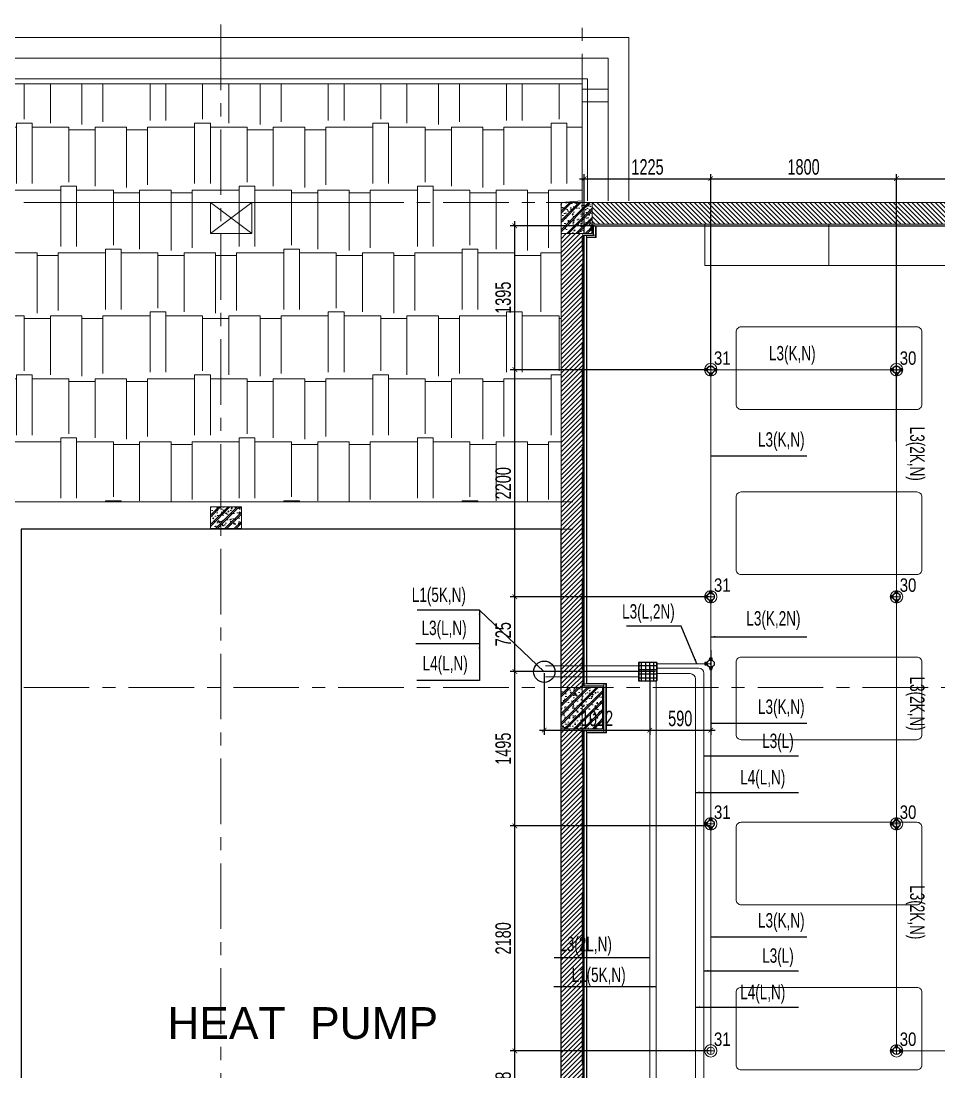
# Model space of a CAD drawing. Header units: millimetres. Extents: x -343543 to 400519, y -115663 to 104219.
# Drawn here: x -87504 to -78610, y -39025 to -28841 of the extents above; entities that cross this region are included whole.
import ezdxf
from ezdxf.xclip import XClip

# ---------------------------------------------------------------- set-up
doc = ezdxf.new("R2010")
doc.units = ezdxf.units.MM
doc.header["$XCLIPFRAME"] = 0
for name, pattern in [("$0$02'TUONG Xay$0$HIDDEN", [0.375, 0.25, -0.125]), ('XREF MAT BANG TUONG XAY$0$01.Xref _MB T2-Mai$0$HIDDEN', [9.525, 6.35, -3.175]), ('XREF MAT BANG TUONG XAY$0$CENTER', [50.8, 31.75, -6.35, 6.35, -6.35])]:
    doc.linetypes.add(name, pattern=pattern)
doc.layers.get('0').update_dxf_attribs({"color": 231, "lineweight": 0})
doc.layers.get('DefPoints').update_dxf_attribs({"color": 191})
for name, color, linetype, lineweight in [('A-PATT', 252, 'Continuous', 9), ('A-SYMBOLS', 10, 'Continuous', 13), ('fix lighting', 2, 'Continuous', 5), ('ICC-Text', 3, 'Continuous', 25), ('SME-E-COND-LTG', 51, 'Continuous', 18), ('SME-E-LTG-DIM', 55, 'Continuous', 18), ('SME-E-LTG-NOTE', 54, 'Continuous', 18), ('TEXT DIEN', 3, 'Continuous', 18), ('XREF MAT BANG TUONG XAY$0$01.Xref _MB T2-Mai$0$$0$A-FNSH', 8, 'Continuous', 9), ('XREF MAT BANG TUONG XAY$0$01.Xref _MB T2-Mai$0$$0$A-PATT', 8, 'Continuous', 9), ('XREF MAT BANG TUONG XAY$0$01.Xref _MB T2-Mai$0$A-HIDD', 8, 'XREF MAT BANG TUONG XAY$0$01.Xref _MB T2-Mai$0$HIDDEN', 9), ('XREF MAT BANG TUONG XAY$0$01.Xref _MB T2-Mai$0$A-TEXT', 8, 'Continuous', 25), ('XREF MAT BANG TUONG XAY$0$A-FINE', 8, 'Continuous', 25), ('XREF MAT BANG TUONG XAY$0$A-GRID', 8, 'XREF MAT BANG TUONG XAY$0$CENTER', 15), ('XREF MAT BANG TUONG XAY$0$A-SYMBOLS', 8, 'Continuous', 13), ('XREF MAT BANG TUONG XAY$0$A-WALL-INT', 8, 'Continuous', 9), ('XREF MAT BANG TUONG XAY$0$xref_IKIGAI_Cot$0$A-FNSH', 8, 'Continuous', 9), ('XREF MAT BANG TUONG XAY$0$xref_IKIGAI_Cot$0$A-PATT', 8, 'Continuous', 5)]:
    doc.layers.add(name, color=color, linetype=linetype, lineweight=lineweight)
for name, color, linetype in [('INNO-GIOTHAI', 20, 'Continuous'), ('INNO-LINK', 6, 'Continuous'), ('XREF MAT BANG TUONG XAY$0$A-FNSH', 8, 'Continuous'), ('XREF MAT BANG TUONG XAY$0$A-FURN', 8, 'Continuous'), ('XREF MAT BANG TUONG XAY$0$A-PATT', 8, 'Continuous'), ('ống ghen', 6, 'Continuous')]:
    doc.layers.add(name, color=color, linetype=linetype)
doc.styles.add('Arial', font='arial.ttf', dxfattribs={"width": 0.8})
doc.styles.add('ROMANS1', font='vntimeh.shx', dxfattribs={"width": 0.8, "bigfont": 'bigfont.shx'})
doc.styles.add('SM-DIMTEXT', font='SME.shx', dxfattribs={"width": 0.7})
doc.styles.add('SME-TEXT', font='sme.shx', dxfattribs={"width": 0.7})
doc.styles.add('XREF MAT BANG TUONG XAY$0$01.Xref _MB T2-Mai$0$$0$spa-base plan$0$P-AV-P00-10$1$Standard', font='arial.ttf')
doc.dimstyles.new('SDIM-75', dxfattribs={"dimscale": 75, "dimtxt": 2, "dimasz": 0.6, "dimexe": 0.6, "dimexo": 0.2, "dimgap": 0.5, "dimtad": 1, "dimdec": 0, "dimzin": 12, "dimtxsty": 'SM-DIMTEXT', "dimblk": 'ARCHTICK', "dimcen": 0.12, "dimdle": 0.6, "dimclrd": 7, "dimclre": 8, "dimadec": 0, "dimazin": 3, "dimtfac": 2, "dimtdec": 0, "dimtix": 1, "dimtmove": 1, "dimatfit": 3, "dimfxl": 1, "dimtzin": 0, "dimarcsym": 1})

# ---------------------------------------------------------------- blocks, each defined once
blk = doc.blocks.new('XREF MAT BANG TUONG XAY$0$xref_IKIGAI_Cot')
at = {"layer": 'XREF MAT BANG TUONG XAY$0$xref_IKIGAI_Cot$0$A-PATT'}
h = blk.add_hatch(dxfattribs=at)
h.set_pattern_fill('BT-01', color=8, scale=15, pattern_type=2)
h.set_pattern_definition([(50, (80, 80), (107.58903, -9.41282), [11.25, -123.75]), (355, (80, 80), (-20.8127, 112.82882), [9, -99]), (100.4514, (88.97, 79.22), (86.7764, 103.41593), [9.56103, -105.1713]), (46.1842, (80, 110), (160.08616, -24.82785), [16.875, -185.625]), (96.6356, (93.34, 107.93), (140.1994, 146.1177), [14.34154, -157.75695]), (351.1842, (80, 110), (140.1993, 146.1178), [13.5, -148.5]), (21, (95, 102.5), (89.53606, -60.39283), [11.25, -123.75]), (326, (95, 102.5), (36.4973, 108.7725), [9, -99]), (71.4514, (102.46, 97.47), (126.0334, 48.37957), [9.56103, -105.1713]), (37.5, (80, 80), (1.82398, 49.93408), [0, -97.8, 0, -100.5, 0, -99.375]), (7.5, (80, 80), (39.46043, 59.16176), [0, -57.3, 0, -95.55, 0, -37.875]), (327.5, (46.55, 80), (80.073365, -3.38323), [0, -37.5, 0, -117, 0, -155.25]), (317.5, (31.55, 80), (87.47793, 15.01575), [0, -48.75, 0, -77.7, 0, -110.25]), (45, (80, 80), (-45.07806, 45.07806), []), (45, (80, 98.375), (-45.07806, 45.07806), [])])
h.paths.add_polyline_path([(8395, -30600), (8695, -30600), (8695, -30900), (8395, -30900)])
h = blk.add_hatch(dxfattribs=at)
h.set_pattern_fill('BT-01', color=8, scale=15, pattern_type=2)
h.set_pattern_definition([(50, (80, -10), (107.58903, -9.41282), [11.25, -123.75]), (355, (80, -10), (-20.8127, 112.82882), [9, -99]), (100.4514, (88.97, -10.78), (86.7764, 103.41593), [9.56103, -105.1713]), (46.1842, (80, 20), (160.08616, -24.82785), [16.875, -185.625]), (96.6356, (93.34, 17.93), (140.1994, 146.1177), [14.34154, -157.75695]), (351.1842, (80, 20), (140.1993, 146.1178), [13.5, -148.5]), (21, (95, 12.5), (89.53606, -60.39283), [11.25, -123.75]), (326, (95, 12.5), (36.4973, 108.7725), [9, -99]), (71.4514, (102.46, 7.47), (126.0334, 48.37957), [9.56103, -105.1713]), (37.5, (80, -10), (1.82398, 49.93408), [0, -97.8, 0, -100.5, 0, -99.375]), (7.5, (80, -10), (39.46043, 59.16176), [0, -57.3, 0, -95.55, 0, -37.875]), (327.5, (46.55, -10), (80.073365, -3.38323), [0, -37.5, 0, -117, 0, -155.25]), (317.5, (31.55, -10), (87.47793, 15.01575), [0, -48.75, 0, -77.7, 0, -110.25]), (45, (80, -10), (-45.07806, 45.07806), []), (45, (80, 8.375), (-45.07806, 45.07806), [])])
h.paths.add_polyline_path([(4998.4, -33550), (5298.4, -33550), (5298.4, -33760), (4998.4, -33760)])
h = blk.add_hatch(dxfattribs=at)
h.set_pattern_fill('BT-01', color=8, scale=15, pattern_type=2)
h.set_pattern_definition([(50, (180, 180), (107.58903, -9.41282), [11.25, -123.75]), (355, (180, 180), (-20.8127, 112.82882), [9, -99]), (100.4514, (188.97, 179.22), (86.7764, 103.41593), [9.56103, -105.17132]), (46.1842, (180, 210), (160.08616, -24.82785), [16.875, -185.625]), (96.6356, (193.34, 207.93), (140.1994, 146.1177), [14.34154, -157.75695]), (351.1842, (180, 210), (140.1993, 146.1178), [13.5, -148.5]), (21, (195, 202.5), (89.53606, -60.39283), [11.25, -123.75]), (326, (195, 202.5), (36.4973, 108.7725), [9, -99]), (71.4514, (202.46, 197.47), (126.0334, 48.37957), [9.56103, -105.17132]), (37.5, (180, 180), (1.82398, 49.93408), [0, -97.8, 0, -100.5, 0, -99.375]), (7.5, (180, 180), (39.46043, 59.16176), [0, -57.3, 0, -95.55, 0, -37.875]), (327.5, (146.55, 180), (80.073365, -3.38323), [0, -37.5, 0, -117, 0, -155.25]), (317.5, (131.55, 180), (87.47793, 15.01575), [0, -48.75, 0, -77.7, 0, -110.25]), (45, (180, 180), (-45.07806, 45.07806), []), (45, (180, 198.375), (-45.07806, 45.07806), [])])
h.paths.add_polyline_path([(8395, -35300), (8795, -35300), (8795, -35700), (8395, -35700)])
at = {"layer": 'XREF MAT BANG TUONG XAY$0$A-GRID', "color": 8, "ltscale": 20}
for points in [[(5100, -53895), (5100, -27075.6)], [(8600, -54179.1), (8600, -27075.6)], [(-2907.5, -30600), (42750, -30600)], [(-2907.5, -35300), (42750, -35300)]]:
    blk.add_lwpolyline(points, dxfattribs=at)
at = {"layer": 'XREF MAT BANG TUONG XAY$0$xref_IKIGAI_Cot$0$A-FNSH', "color": 8}
for p, q in [((4998.4, -30600), (5398.4, -30900)), ((5398.4, -30600), (4998.4, -30900))]:
    blk.add_line(p, q, dxfattribs=at)
for points in [[(4998.4, -30600), (5398.4, -30600), (5398.4, -30900), (4998.4, -30900)], [(8395, -30600), (8695, -30600), (8695, -30900), (8395, -30900)], [(4998.4, -33550), (5298.4, -33550), (5298.4, -33760), (4998.4, -33760)], [(8395, -35300), (8795, -35300), (8795, -35700), (8395, -35700)]]:
    blk.add_lwpolyline(points, close=True, dxfattribs=at)
blk = doc.blocks.new('*U252')
at = {"layer": 'XREF MAT BANG TUONG XAY$0$A-PATT'}
h = blk.add_hatch(dxfattribs=at)
h.set_pattern_fill('ANSI31', color=8, scale=10)
h.set_pattern_definition([(45, (39546.79, -11293.564), (-22.45064, 22.45064), [])])
h.paths.add_polyline_path([(-39, 48), (4061, 48), (4061, -162), (-39, -162)])
at = {"layer": 'XREF MAT BANG TUONG XAY$0$A-WALL-INT', "color": 8}
blk.add_lwpolyline([(-39, 48), (4061, 48), (4061, -162), (-39, -162)], close=True, dxfattribs=at)
blk = doc.blocks.new('*U253')
at = {"layer": 'XREF MAT BANG TUONG XAY$0$A-PATT'}
h = blk.add_hatch(dxfattribs=at)
h.set_pattern_fill('ANSI31', color=8, scale=10)
h.set_pattern_definition([(45, (39846.79, -11293.564), (-22.45064, 22.45064), [])])
h.paths.add_polyline_path([(-39, 48), (4361, 48), (4361, -162), (-39, -162)])
at = {"layer": 'XREF MAT BANG TUONG XAY$0$A-WALL-INT', "color": 8}
blk.add_lwpolyline([(-39, 48), (4361, 48), (4361, -162), (-39, -162)], close=True, dxfattribs=at)
blk = doc.blocks.new('*U262')
at = {"layer": 'XREF MAT BANG TUONG XAY$0$A-PATT'}
h = blk.add_hatch(dxfattribs=at)
h.set_pattern_fill('ANSI31', color=8, scale=10)
h.set_pattern_definition([(45, (41236.79, -11293.564), (-22.45064, 22.45064), [])])
h.paths.add_polyline_path([(-39, 48), (5751, 48), (5751, -162), (-39, -162)])
at = {"layer": 'XREF MAT BANG TUONG XAY$0$A-WALL-INT', "color": 8}
blk.add_lwpolyline([(-39, 48), (5751, 48), (5751, -162), (-39, -162)], close=True, dxfattribs=at)
blk = doc.blocks.new('XREF MAT BANG TUONG XAY$0$NNNN')
at = {"layer": 'XREF MAT BANG TUONG XAY$0$A-FURN', "color": 8, "xscale": -1}
for name, p, rotation in [('*U262', (339, 16595), 180), ('*U253', (163, 12096), 270), ('*U252', (163, 7596), 270)]:
    blk.add_blockref(name, p, dxfattribs=dict(at, rotation=rotation))
blk = doc.blocks.new('XREF MAT BANG NOI THAT')
at = {"color": 8}
for points in [[(8730, -30825), (8730, -30935), (8640, -30935), (8640, -35265), (8830, -35265), (8830, -35735), (8640, -35735), (8640, -39765), (8830, -39765), (8830, -40190)], [(8735, -30825), (8735, -30940), (8645, -30940), (8645, -35260), (8835, -35260), (8835, -35740), (8645, -35740), (8645, -39760), (8835, -39760), (8835, -40190)]]:
    blk.add_lwpolyline(points, dxfattribs=at)
for points in [[(8730, -30825), (8710, -30825), (8710, -30915), (8730, -30915)], [(10989, -30810), (9789, -30810), (9789, -31210), (10989, -31210)], [(10989, -30810), (12189, -30810), (12189, -31210), (10989, -31210)], [(8620, -30915), (8640, -30915), (8640, -35265), (8620, -35265)], [(8730, -30935), (8730, -30915), (8640, -30915), (8640, -30935)], [(8810, -35265), (8810, -35285), (8620, -35285), (8620, -35265)], [(8830, -35265), (8810, -35265), (8810, -35735), (8830, -35735)], [(8620, -39785), (8640, -39785), (8640, -35715), (8620, -35715)], [(8810, -35735), (8810, -35715), (8640, -35715), (8640, -35735)]]:
    blk.add_lwpolyline(points, close=True, dxfattribs=at)
for points in [[(11891, -31855), (11891, -32555, -0.414214), (11841, -32605), (10141, -32605, -0.414214), (10091, -32555), (10091, -31855, -0.414214), (10141, -31805), (11841, -31805, -0.414214)], [(11891, -33455), (11891, -34155, -0.414214), (11841, -34205), (10141, -34205, -0.414214), (10091, -34155), (10091, -33455, -0.414214), (10141, -33405), (11841, -33405, -0.414214)], [(11891, -35055), (11891, -35755, -0.414214), (11841, -35805), (10141, -35805, -0.414214), (10091, -35755), (10091, -35055, -0.414214), (10141, -35005), (11841, -35005, -0.414214)], [(11891, -37355), (11891, -36655, 0.414214), (11841, -36605), (10141, -36605, 0.414214), (10091, -36655), (10091, -37355, 0.414214), (10141, -37405), (11841, -37405, 0.414214)], [(11891, -38955), (11891, -38255, 0.414214), (11841, -38205), (10141, -38205, 0.414214), (10091, -38255), (10091, -38955, 0.414214), (10141, -39005), (11841, -39005, 0.414214)]]:
    blk.add_lwpolyline(points, format="xyb", close=True, dxfattribs=at)
blk = doc.blocks.new('01.Xref _MB T1')
at = {"layer": 'XREF MAT BANG TUONG XAY$0$01.Xref _MB T2-Mai$0$$0$A-PATT'}
h = blk.add_hatch(dxfattribs=at)
h.set_pattern_fill('AR-RSHKE', color=8, scale=2, angle=180)
h.set_pattern_definition([(180, (-73097.26, 1e-05), (-1295.4, -609.6), [304.8, -254, 355.6, -152.4, 457.2, -203.2]), (180, (-73402.06, -25.4), (-1295.4, -609.6), [254, -965.2, 203.2, -304.8]), (180, (-74011.66, 38.1), (-1295.4, -609.6), [152.4, -1574.8]), (270, (-73097.26, 1e-05), (431.8, -609.6), [584.2, -1854.2]), (270, (-73402.06, 1e-05), (431.8, -609.6), [571.5, -1866.9]), (270, (-73656.06, 1e-05), (431.8, -609.6), [533.4, -1905]), (270, (-74011.66, 38.1), (431.8, -609.6), [584.2, -1854.2]), (270, (-74164.06, 38.1), (431.8, -609.6), [584.2, -1854.2]), (270, (-74621.26, 1e-05), (431.8, -609.6), [558.8, -1879.6])])
h.paths.add_polyline_path([(8599.98937, -29449.99497), (-994.44721, -29450.00066), (3050.00052, -33500), (8395.00077, -33500), (8395.00009, -30599.99901), (8599.99018, -30582.99993)])
at = {"layer": 'XREF MAT BANG TUONG XAY$0$01.Xref _MB T2-Mai$0$$0$A-FNSH', "color": 8}
for points in [[(9049.99018, -30582.99962), (9049.98906, -28999.99471), (-1600.01064, -29000.00101), (-1600.01063, -48599.99995), (8295.01033, -48599.99992)], [(8849.99018, -30582.99976), (8849.9892, -29199.99483), (-1400.01064, -29200.00089), (-1400.01063, -48399.99995), (8395.00839, -48399.99992)], [(8649.99018, -30582.9999), (8649.98934, -29399.99495), (-1200.01064, -29400.00077), (-1200.01063, -48199.99995), (8395.00794, -48199.99992)], [(8599.99018, -30582.99993), (8599.98937, -29449.99497), (-1150.01064, -29450.00074), (-1150.01063, -48149.99995), (8295.01075, -48149.99308)], [(8395.01585, -44099.99766), (2899.99687, -44099.99753), (2899.98902, -33499.9962), (8509.98829, -33499.9962)], [(8395.01585, -43834.99766), (3164.99687, -43834.99753), (3164.98902, -33764.9962), (8509.98829, -33764.9962)]]:
    blk.add_lwpolyline(points, dxfattribs=at)
blk.add_lwpolyline([(8599.98937, -29449.99497), (-994.44721, -29450.00066), (3050.00052, -33500), (8395.00077, -33500), (8395.00009, -30599.99901), (8599.99018, -30582.99993)], close=True, dxfattribs=at)
at = {"layer": 'XREF MAT BANG TUONG XAY$0$01.Xref _MB T2-Mai$0$A-HIDD', "color": 8, "ltscale": 500}
blk.add_lwpolyline([(0.00011, -47000.00005), (39999.99073, -47000.00005), (39999.99073, -30600.00246), (0.00011, -30600.00246)], close=True, dxfattribs=at)
at = {"layer": 'XREF MAT BANG TUONG XAY$0$A-FINE', "color": 8}
blk.add_lwpolyline([(3164.99687, -43834.99753), (8395.00077, -43834.99753), (8395.00077, -33764.9962), (3164.99687, -33764.9962)], close=True, dxfattribs=at)
at = {"layer": 'XREF MAT BANG TUONG XAY$0$A-FNSH', "color": 8}
blk.add_lwpolyline([(8395.00914, -41745.00014), (8620.00915, -41745.00039), (8620.00915, -40315.00001), (8809.99074, -40315.00001), (8809.99074, -39785.00001), (8620.00076, -39785.00004), (8620.00004, -35715.00001), (8809.99073, -35715.00001), (8809.99073, -35285.00001), (8620.0008, -35285.00001), (8620.01163, -30914.99949), (8709.98849, -30914.99918), (8709.99799, -30824.99967), (14498.31369, -30824.99964), (14498.30396, -30504.99947)], dxfattribs=at)
at = {"layer": 'XREF MAT BANG TUONG XAY$0$A-SYMBOLS', "color": 8}
blk.add_lwpolyline([(8599.99073, -29503.16753), (8849.9895, -29503.16753), (8849.9895, -29625.82496), (8599.99073, -29625.82496)], close=True, dxfattribs=at)
at = {"color": 8}
ref = blk.add_blockref('XREF MAT BANG TUONG XAY$0$xref_IKIGAI_Cot', (-0.00927, -0.00001), dxfattribs=at)
XClip(ref).set_block_clipping_path([(-5181.1494167775, -58156.1251844964), (44638.3275875031, -24933.2650512661)])
at = {"layer": 'XREF MAT BANG TUONG XAY$0$A-FURN', "color": 8}
blk.add_blockref('XREF MAT BANG TUONG XAY$0$NNNN', (8395.00793, -47357.72853), dxfattribs=at)
at = {"layer": 'XREF MAT BANG TUONG XAY$0$01.Xref _MB T2-Mai$0$A-TEXT', "color": 8, "style": 'XREF MAT BANG TUONG XAY$0$01.Xref _MB T2-Mai$0$$0$spa-base plan$0$P-AV-P00-10$1$Standard'}
blk.add_text('HEAT  PUMP', height=307.2, dxfattribs=at).set_placement((4580.86781, -38703.87496))
at = {"layer": 'A-PATT', "color": 8}
blk.add_blockref('XREF MAT BANG NOI THAT', (0, 0), dxfattribs=at)
blk = doc.blocks.new('Spotlight SKU LS1 3W')
at = {"color": 0, "linetype": 'ByBlock'}
for p, q in [((36, 0), (-36, 0)), ((0, 36), (0, -36))]:
    blk.add_line(p, q, dxfattribs=at)
for radius, start, end in [(60, 90, 270), (36, 90, 270), (60, 270, 90), (36, 270, 90)]:
    blk.add_arc((0, 0), radius, start, end, dxfattribs=at)
blk = doc.blocks.new('A$C0707c3b3')
at = {"layer": 'fix lighting', "xscale": -1}
for p in [(-21610, -1470), (-21610, -1470), (-19810, -1470), (-19810, -1470), (-21610, -3670), (-21610, -3670), (-19810, -3670), (-19810, -3670), (-21610, -5870), (-21610, -5870), (-19810, -5870), (-19810, -5870), (-21610, -8070), (-21610, -8070), (-19810, -8070), (-19810, -8070)]:
    blk.add_blockref('Spotlight SKU LS1 3W', p, dxfattribs=at)
blk = doc.blocks.new('box 180-180')
at = {"layer": 'ống ghen', "ltscale": 30}
blk.add_lwpolyline([(5339404, -3869531), (5339572, -3869531, 0.414214), (5339578, -3869525), (5339578, -3869357, 0.414214), (5339572, -3869351), (5339404, -3869351, 0.414214), (5339398, -3869357), (5339398, -3869525, 0.414214)], format="xyb", close=True, dxfattribs=at)
for points in [[(5339400, -3869358, 0.014307), (5339400, -3869359), (5339400, -3869523, 0.414214), (5339406, -3869529), (5339570, -3869529, 0.414214), (5339576, -3869523), (5339576, -3869359, 0.014307), (5339576, -3869358, 0.014307)], [(5339570, -3869353, 0.014307), (5339570, -3869353), (5339406, -3869353, 0.014307), (5339405, -3869353)]]:
    blk.add_lwpolyline(points, format="xyb", dxfattribs=at)
at = {"layer": 'ống ghen', "color": 8, "ltscale": 30}
for points in [[(5339428, -3869531), (5339428, -3869351)], [(5339468, -3869531), (5339468, -3869351)], [(5339508, -3869531), (5339508, -3869351)], [(5339548, -3869531), (5339548, -3869351)], [(5339398, -3869381), (5339578, -3869381)], [(5339398, -3869421), (5339578, -3869421)], [(5339398, -3869461), (5339578, -3869461)], [(5339398, -3869501), (5339578, -3869501)]]:
    blk.add_lwpolyline(points, dxfattribs=at)
at = {"layer": 'ống ghen', "ltscale": 30}
for centre in [(5339403, -3869356), (5339573, -3869356), (5339403, -3869526), (5339573, -3869526)]:
    blk.add_circle(centre, 2, dxfattribs=at)
for centre, start, end in [((5339403, -3869356), 221.6219, 48.3781), ((5339573, -3869356), 131.6219, 318.3781), ((5339403, -3869526), 311.6219, 138.3781), ((5339573, -3869526), 41.6219, 228.3781)]:
    blk.add_arc(centre, 4, start, end, dxfattribs=at)
at = {"layer": 'TEXT DIEN', "ltscale": 30, "style": 'ROMANS1'}
blk.add_text('JB180*180', height=15, dxfattribs=at).set_placement((5339426, -3869444))
blk = doc.blocks.new('c3-20')
at = {"layer": 'ống ghen', "ltscale": 30}
for points in [[(5338960, -3869072), (5338965, -3869054)], [(5338989, -3869072), (5338985, -3869054)], [(5338943, -3869089), (5338925, -3869094)], [(5338943, -3869119), (5338925, -3869114)], [(5339006, -3869089), (5339025, -3869094)], [(5339006, -3869119), (5339025, -3869114)]]:
    blk.add_lwpolyline(points, dxfattribs=at)
for points in [[(5338985, -3869071), (5338985, -3869048), (5338965, -3869048), (5338965, -3869071)], [(5338941, -3869094), (5338919, -3869094), (5338919, -3869114), (5338941, -3869114)], [(5338940, -3869103), (5338928, -3869103), (5338928, -3869105), (5338940, -3869105)], [(5338975, -3869069), (5338975, -3869057), (5338974, -3869057), (5338974, -3869069)], [(5339008, -3869094), (5339031, -3869094), (5339031, -3869114), (5339008, -3869114)], [(5339010, -3869103), (5339022, -3869103), (5339022, -3869105), (5339010, -3869105)]]:
    blk.add_lwpolyline(points, close=True, dxfattribs=at)
blk.add_circle((5338975, -3869104), 35, dxfattribs=at)
at = {"layer": 'TEXT DIEN', "ltscale": 30, "style": 'ROMANS1'}
blk.add_text('D20', height=15, dxfattribs=at).set_placement((5338955, -3869111))
blk = doc.blocks.new('_ArchTick')
at = {"color": 0, "linetype": 'ByBlock', "const_width": 0.15}
blk.add_lwpolyline([(-0.5, -0.5), (0.5, 0.5)], dxfattribs=at)
blk = doc.blocks.new('*D1652')
at = {"layer": 'DefPoints', "color": 0, "linetype": 'Continuous', "ltscale": 1000, "transparency": 16777216}
for p in [(-82719, -38820), (-80822, -38820), (-80677, -39458)]:
    blk.add_point(p, dxfattribs=at)
at = {"layer": 'SME-E-LTG-DIM', "color": 7, "linetype": 'Continuous', "lineweight": -2, "ltscale": 1000, "transparency": 16777216}
blk.add_line((-82719, -39503), (-82719, -38775), dxfattribs=at)
at = {"layer": 'SME-E-LTG-DIM', "color": 8, "linetype": 'Continuous', "lineweight": -2, "ltscale": 1000, "transparency": 16777216}
for p, q in [((-80837, -38820), (-82764, -38820)), ((-80692, -39458), (-82764, -39458))]:
    blk.add_line(p, q, dxfattribs=at)
at = {"layer": 'SME-E-LTG-DIM', "color": 7, "linetype": 'Continuous', "lineweight": -2, "ltscale": 1000, "transparency": 16777216, "xscale": 45, "yscale": 45, "zscale": 45}
for p, rotation in [((-82719, -38820), 90), ((-82719, -39458), 270)]:
    blk.add_blockref('_ArchTick', p, dxfattribs=dict(at, rotation=rotation))
at = {"layer": 'SME-E-LTG-DIM', "color": 0, "linetype": 'Continuous', "ltscale": 1000, "transparency": 16777216, "insert": (-82832, -39139), "char_height": 150, "attachment_point": 5, "rotation": 90, "style": 'SM-DIMTEXT'}
blk.add_mtext('638', dxfattribs=at)
blk = doc.blocks.new('*D1653')
at = {"layer": 'DefPoints', "color": 0, "linetype": 'Continuous', "ltscale": 1000, "transparency": 16777216}
for p in [(-82719, -36640), (-80814, -36640), (-80822, -38820)]:
    blk.add_point(p, dxfattribs=at)
at = {"layer": 'SME-E-LTG-DIM', "color": 8, "linetype": 'Continuous', "lineweight": -2, "ltscale": 1000, "transparency": 16777216}
for p, q in [((-80829, -36640), (-82764, -36640)), ((-80837, -38820), (-82764, -38820))]:
    blk.add_line(p, q, dxfattribs=at)
at = {"layer": 'SME-E-LTG-DIM', "color": 7, "linetype": 'Continuous', "lineweight": -2, "ltscale": 1000, "transparency": 16777216}
blk.add_line((-82719, -38865), (-82719, -36595), dxfattribs=at)
at = {"layer": 'SME-E-LTG-DIM', "color": 7, "linetype": 'Continuous', "lineweight": -2, "ltscale": 1000, "transparency": 16777216, "xscale": 45, "yscale": 45, "zscale": 45}
for p, rotation in [((-82719, -36640), 90), ((-82719, -38820), 270)]:
    blk.add_blockref('_ArchTick', p, dxfattribs=dict(at, rotation=rotation))
at = {"layer": 'SME-E-LTG-DIM', "color": 0, "linetype": 'Continuous', "ltscale": 1000, "transparency": 16777216, "insert": (-82832, -37730), "char_height": 150, "attachment_point": 5, "rotation": 90, "style": 'SM-DIMTEXT'}
blk.add_mtext('2180', dxfattribs=at)
blk = doc.blocks.new('*D1654')
at = {"layer": 'DefPoints', "color": 0, "linetype": 'Continuous', "ltscale": 1000, "transparency": 16777216}
for p in [(-82719, -35145), (-81342, -35145), (-80814, -36640)]:
    blk.add_point(p, dxfattribs=at)
at = {"layer": 'SME-E-LTG-DIM', "color": 7, "linetype": 'Continuous', "lineweight": -2, "ltscale": 1000, "transparency": 16777216}
blk.add_line((-82719, -36685), (-82719, -35100), dxfattribs=at)
at = {"layer": 'SME-E-LTG-DIM', "color": 8, "linetype": 'Continuous', "lineweight": -2, "ltscale": 1000, "transparency": 16777216}
for p, q in [((-81357, -35145), (-82764, -35145)), ((-80829, -36640), (-82764, -36640))]:
    blk.add_line(p, q, dxfattribs=at)
at = {"layer": 'SME-E-LTG-DIM', "color": 7, "linetype": 'Continuous', "lineweight": -2, "ltscale": 1000, "transparency": 16777216, "xscale": 45, "yscale": 45, "zscale": 45}
for p, rotation in [((-82719, -35145), 90), ((-82719, -36640), 270)]:
    blk.add_blockref('_ArchTick', p, dxfattribs=dict(at, rotation=rotation))
at = {"layer": 'SME-E-LTG-DIM', "color": 0, "linetype": 'Continuous', "ltscale": 1000, "transparency": 16777216, "insert": (-82832, -35893), "char_height": 150, "attachment_point": 5, "rotation": 90, "style": 'SM-DIMTEXT'}
blk.add_mtext('1495', dxfattribs=at)
blk = doc.blocks.new('*D1655')
at = {"layer": 'DefPoints', "color": 0, "linetype": 'Continuous', "ltscale": 1000, "transparency": 16777216}
for p in [(-82719, -34420), (-80822, -34420), (-81342, -35145)]:
    blk.add_point(p, dxfattribs=at)
at = {"layer": 'SME-E-LTG-DIM', "color": 8, "linetype": 'Continuous', "lineweight": -2, "ltscale": 1000, "transparency": 16777216}
for p, q in [((-80837, -34420), (-82764, -34420)), ((-81357, -35145), (-82764, -35145))]:
    blk.add_line(p, q, dxfattribs=at)
at = {"layer": 'SME-E-LTG-DIM', "color": 7, "linetype": 'Continuous', "lineweight": -2, "ltscale": 1000, "transparency": 16777216}
blk.add_line((-82719, -35190), (-82719, -34375), dxfattribs=at)
at = {"layer": 'SME-E-LTG-DIM', "color": 7, "linetype": 'Continuous', "lineweight": -2, "ltscale": 1000, "transparency": 16777216, "xscale": 45, "yscale": 45, "zscale": 45}
for p, rotation in [((-82719, -34420), 90), ((-82719, -35145), 270)]:
    blk.add_blockref('_ArchTick', p, dxfattribs=dict(at, rotation=rotation))
at = {"layer": 'SME-E-LTG-DIM', "color": 0, "linetype": 'Continuous', "ltscale": 1000, "transparency": 16777216, "insert": (-82832, -34783), "char_height": 150, "attachment_point": 5, "rotation": 90, "style": 'SM-DIMTEXT'}
blk.add_mtext('725', dxfattribs=at)
blk = doc.blocks.new('*D1656')
at = {"layer": 'DefPoints', "color": 0, "linetype": 'Continuous', "ltscale": 1000, "transparency": 16777216}
for p in [(-82719, -32220), (-80822, -32220), (-80822, -34420)]:
    blk.add_point(p, dxfattribs=at)
at = {"layer": 'SME-E-LTG-DIM', "color": 7, "linetype": 'Continuous', "lineweight": -2, "ltscale": 1000, "transparency": 16777216}
blk.add_line((-82719, -34465), (-82719, -32175), dxfattribs=at)
at = {"layer": 'SME-E-LTG-DIM', "color": 8, "linetype": 'Continuous', "lineweight": -2, "ltscale": 1000, "transparency": 16777216}
for p, q in [((-80837, -32220), (-82764, -32220)), ((-80837, -34420), (-82764, -34420))]:
    blk.add_line(p, q, dxfattribs=at)
at = {"layer": 'SME-E-LTG-DIM', "color": 7, "linetype": 'Continuous', "lineweight": -2, "ltscale": 1000, "transparency": 16777216, "xscale": 45, "yscale": 45, "zscale": 45}
for p, rotation in [((-82719, -32220), 90), ((-82719, -34420), 270)]:
    blk.add_blockref('_ArchTick', p, dxfattribs=dict(at, rotation=rotation))
at = {"layer": 'SME-E-LTG-DIM', "color": 0, "linetype": 'Continuous', "ltscale": 1000, "transparency": 16777216, "insert": (-82832, -33320), "char_height": 150, "attachment_point": 5, "rotation": 90, "style": 'SM-DIMTEXT'}
blk.add_mtext('2200', dxfattribs=at)
blk = doc.blocks.new('*D1657')
at = {"layer": 'DefPoints', "color": 0, "linetype": 'Continuous', "ltscale": 1000, "transparency": 16777216}
for p in [(-82719, -30825), (-81932, -30825), (-80822, -32220)]:
    blk.add_point(p, dxfattribs=at)
at = {"layer": 'SME-E-LTG-DIM', "color": 8, "linetype": 'Continuous', "lineweight": -2, "ltscale": 1000, "transparency": 16777216}
for p, q in [((-81947, -30825), (-82764, -30825)), ((-80837, -32220), (-82764, -32220))]:
    blk.add_line(p, q, dxfattribs=at)
at = {"layer": 'SME-E-LTG-DIM', "color": 7, "linetype": 'Continuous', "lineweight": -2, "ltscale": 1000, "transparency": 16777216}
blk.add_line((-82719, -32265), (-82719, -30780), dxfattribs=at)
at = {"layer": 'SME-E-LTG-DIM', "color": 7, "linetype": 'Continuous', "lineweight": -2, "ltscale": 1000, "transparency": 16777216, "xscale": 45, "yscale": 45, "zscale": 45}
for p, rotation in [((-82719, -30825), 90), ((-82719, -32220), 270)]:
    blk.add_blockref('_ArchTick', p, dxfattribs=dict(at, rotation=rotation))
at = {"layer": 'SME-E-LTG-DIM', "color": 0, "linetype": 'Continuous', "ltscale": 1000, "transparency": 16777216, "insert": (-82832, -31523), "char_height": 150, "attachment_point": 5, "rotation": 90, "style": 'SM-DIMTEXT'}
blk.add_mtext('1395', dxfattribs=at)
blk = doc.blocks.new('*D1658')
at = {"layer": 'DefPoints', "color": 0, "linetype": 'Continuous', "ltscale": 1000, "transparency": 16777216}
for p in [(-81412, -35085), (-82434, -35147), (-81412, -35713)]:
    blk.add_point(p, dxfattribs=at)
at = {"layer": 'SME-E-LTG-DIM', "color": 8, "linetype": 'Continuous', "lineweight": -2, "ltscale": 1000, "transparency": 16777216}
for p, q in [((-81412, -35100), (-81412, -35758)), ((-82434, -35162), (-82434, -35758))]:
    blk.add_line(p, q, dxfattribs=at)
at = {"layer": 'SME-E-LTG-DIM', "color": 7, "linetype": 'Continuous', "lineweight": -2, "ltscale": 1000, "transparency": 16777216}
blk.add_line((-82479, -35713), (-81367, -35713), dxfattribs=at)
at = {"layer": 'SME-E-LTG-DIM', "color": 7, "linetype": 'Continuous', "lineweight": -2, "ltscale": 1000, "transparency": 16777216, "xscale": 45, "yscale": 45, "zscale": 45, "rotation": 180}
blk.add_blockref('_ArchTick', (-82434, -35713), dxfattribs=at)
at = {"layer": 'SME-E-LTG-DIM', "color": 7, "linetype": 'Continuous', "lineweight": -2, "ltscale": 1000, "transparency": 16777216, "xscale": 45, "yscale": 45, "zscale": 45}
blk.add_blockref('_ArchTick', (-81412, -35713), dxfattribs=at)
at = {"layer": 'SME-E-LTG-DIM', "color": 0, "linetype": 'Continuous', "ltscale": 1000, "transparency": 16777216, "insert": (-81923, -35600), "char_height": 150, "attachment_point": 5, "style": 'SM-DIMTEXT'}
blk.add_mtext('1022', dxfattribs=at)
blk = doc.blocks.new('*D1659')
at = {"layer": 'DefPoints', "color": 0, "linetype": 'Continuous', "ltscale": 1000, "transparency": 16777216}
for p in [(-80822, -34921), (-81412, -35085), (-80822, -35713)]:
    blk.add_point(p, dxfattribs=at)
at = {"layer": 'SME-E-LTG-DIM', "color": 8, "linetype": 'Continuous', "lineweight": -2, "ltscale": 1000, "transparency": 16777216}
for p, q in [((-80822, -34936), (-80822, -35758)), ((-81412, -35100), (-81412, -35758))]:
    blk.add_line(p, q, dxfattribs=at)
at = {"layer": 'SME-E-LTG-DIM', "color": 7, "linetype": 'Continuous', "lineweight": -2, "ltscale": 1000, "transparency": 16777216}
blk.add_line((-81457, -35713), (-80777, -35713), dxfattribs=at)
at = {"layer": 'SME-E-LTG-DIM', "color": 7, "linetype": 'Continuous', "lineweight": -2, "ltscale": 1000, "transparency": 16777216, "xscale": 45, "yscale": 45, "zscale": 45, "rotation": 180}
blk.add_blockref('_ArchTick', (-81412, -35713), dxfattribs=at)
at = {"layer": 'SME-E-LTG-DIM', "color": 7, "linetype": 'Continuous', "lineweight": -2, "ltscale": 1000, "transparency": 16777216, "xscale": 45, "yscale": 45, "zscale": 45}
blk.add_blockref('_ArchTick', (-80822, -35713), dxfattribs=at)
at = {"layer": 'SME-E-LTG-DIM', "color": 0, "linetype": 'Continuous', "ltscale": 1000, "transparency": 16777216, "insert": (-81117, -35600), "char_height": 150, "attachment_point": 5, "style": 'SM-DIMTEXT'}
blk.add_mtext('590', dxfattribs=at)
blk = doc.blocks.new('*D1660')
at = {"layer": 'DefPoints', "color": 0, "linetype": 'Continuous', "ltscale": 1000, "transparency": 16777216}
for p in [(-80822, -30369), (-82047, -30915), (-80822, -32220)]:
    blk.add_point(p, dxfattribs=at)
at = {"layer": 'SME-E-LTG-DIM', "color": 8, "linetype": 'Continuous', "lineweight": -2, "ltscale": 1000, "transparency": 16777216}
for p, q in [((-82047, -30900), (-82047, -30324)), ((-80822, -32205), (-80822, -30324))]:
    blk.add_line(p, q, dxfattribs=at)
at = {"layer": 'SME-E-LTG-DIM', "color": 7, "linetype": 'Continuous', "lineweight": -2, "ltscale": 1000, "transparency": 16777216}
blk.add_line((-82092, -30369), (-80777, -30369), dxfattribs=at)
at = {"layer": 'SME-E-LTG-DIM', "color": 7, "linetype": 'Continuous', "lineweight": -2, "ltscale": 1000, "transparency": 16777216, "xscale": 45, "yscale": 45, "zscale": 45, "rotation": 180}
blk.add_blockref('_ArchTick', (-82047, -30369), dxfattribs=at)
at = {"layer": 'SME-E-LTG-DIM', "color": 7, "linetype": 'Continuous', "lineweight": -2, "ltscale": 1000, "transparency": 16777216, "xscale": 45, "yscale": 45, "zscale": 45}
blk.add_blockref('_ArchTick', (-80822, -30369), dxfattribs=at)
at = {"layer": 'SME-E-LTG-DIM', "color": 0, "linetype": 'Continuous', "ltscale": 1000, "transparency": 16777216, "insert": (-81434, -30256), "char_height": 150, "attachment_point": 5, "style": 'SM-DIMTEXT'}
blk.add_mtext('1225', dxfattribs=at)
blk = doc.blocks.new('*D1661')
at = {"layer": 'DefPoints', "color": 0, "linetype": 'Continuous', "ltscale": 1000, "transparency": 16777216}
for p in [(-79022, -30369), (-80822, -32220), (-79022, -32930)]:
    blk.add_point(p, dxfattribs=at)
at = {"layer": 'SME-E-LTG-DIM', "color": 8, "linetype": 'Continuous', "lineweight": -2, "ltscale": 1000, "transparency": 16777216}
for p, q in [((-80822, -32205), (-80822, -30324)), ((-79022, -32915), (-79022, -30324))]:
    blk.add_line(p, q, dxfattribs=at)
at = {"layer": 'SME-E-LTG-DIM', "color": 7, "linetype": 'Continuous', "lineweight": -2, "ltscale": 1000, "transparency": 16777216}
blk.add_line((-80867, -30369), (-78977, -30369), dxfattribs=at)
at = {"layer": 'SME-E-LTG-DIM', "color": 7, "linetype": 'Continuous', "lineweight": -2, "ltscale": 1000, "transparency": 16777216, "xscale": 45, "yscale": 45, "zscale": 45, "rotation": 180}
blk.add_blockref('_ArchTick', (-80822, -30369), dxfattribs=at)
at = {"layer": 'SME-E-LTG-DIM', "color": 7, "linetype": 'Continuous', "lineweight": -2, "ltscale": 1000, "transparency": 16777216, "xscale": 45, "yscale": 45, "zscale": 45}
blk.add_blockref('_ArchTick', (-79022, -30369), dxfattribs=at)
at = {"layer": 'SME-E-LTG-DIM', "color": 0, "linetype": 'Continuous', "ltscale": 1000, "transparency": 16777216, "insert": (-79922, -30256), "char_height": 150, "attachment_point": 5, "style": 'SM-DIMTEXT'}
blk.add_mtext('1800', dxfattribs=at)
blk = doc.blocks.new('*D1662')
at = {"layer": 'DefPoints', "color": 0, "linetype": 'Continuous', "ltscale": 1000, "transparency": 16777216}
for p in [(-77222, -30369), (-79022, -32930), (-77222, -32930)]:
    blk.add_point(p, dxfattribs=at)
at = {"layer": 'SME-E-LTG-DIM', "color": 8, "linetype": 'Continuous', "lineweight": -2, "ltscale": 1000, "transparency": 16777216}
for p, q in [((-79022, -32915), (-79022, -30324)), ((-77222, -32915), (-77222, -30324))]:
    blk.add_line(p, q, dxfattribs=at)
at = {"layer": 'SME-E-LTG-DIM', "color": 7, "linetype": 'Continuous', "lineweight": -2, "ltscale": 1000, "transparency": 16777216}
blk.add_line((-79067, -30369), (-77177, -30369), dxfattribs=at)
at = {"layer": 'SME-E-LTG-DIM', "color": 7, "linetype": 'Continuous', "lineweight": -2, "ltscale": 1000, "transparency": 16777216, "xscale": 45, "yscale": 45, "zscale": 45, "rotation": 180}
blk.add_blockref('_ArchTick', (-79022, -30369), dxfattribs=at)
at = {"layer": 'SME-E-LTG-DIM', "color": 7, "linetype": 'Continuous', "lineweight": -2, "ltscale": 1000, "transparency": 16777216, "xscale": 45, "yscale": 45, "zscale": 45}
blk.add_blockref('_ArchTick', (-77222, -30369), dxfattribs=at)
at = {"layer": 'SME-E-LTG-DIM', "color": 0, "linetype": 'Continuous', "ltscale": 1000, "transparency": 16777216, "insert": (-78122, -30256), "char_height": 150, "attachment_point": 5, "style": 'SM-DIMTEXT'}
blk.add_mtext('1800', dxfattribs=at)

msp = doc.modelspace()

# ---------------------------------------------------------------- block references
at = {"layer": 'A-SYMBOLS'}
msp.add_blockref('01.Xref _MB T1', (-90666.5, 0), dxfattribs=at)

# ---------------------------------------------------------------- next in the draw order: linework, layer by layer
at = {"layer": 'INNO-LINK'}
msp.add_circle((-82434.1, -35146.5), 103.5, dxfattribs=at)
at = {"layer": 'SME-E-COND-LTG', "color": 3, "linetype": 'Continuous', "ltscale": 1000}
for p, q in [((-80821.5, -32220), (-80821.5, -38820)), ((-79021.5, -32220), (-80821.5, -32220)), ((-79021.5, -32220), (-79021.5, -38820)), ((-81519.9, -35089.9), (-82422.8, -35089.9)), ((-81343.9, -35068.7), (-80821.5, -35068.7)), ((-81341.9, -35112), (-80938.2, -35112)), ((-81519.9, -35194.6), (-82422.8, -35194.6)), ((-81349.9, -40943.6), (-81349.9, -35234.6)), ((-81019.6, -35165.3), (-81341.9, -35165.3)), ((-80969.6, -40765), (-80969.6, -35215.3)), ((-80888.2, -35162), (-80888.2, -39408.4)), ((-81411.5, -40900), (-81411.5, -35235.3)), ((-79021.5, -38820), (-77221.5, -38820))]:
    msp.add_line(p, q, dxfattribs=at)
for centre in [(-80938.2, -35162), (-81019.6, -35215.3)]:
    msp.add_arc(centre, 50, 0, 90, dxfattribs=at)

# ---------------------------------------------------------------- next in the draw order: block references
at = {"layer": 'INNO-GIOTHAI'}
msp.add_blockref('A$C0707c3b3', (-59211.5, -30750), dxfattribs=at)
at = {"layer": 'TEXT DIEN', "ltscale": 30}
for p, rotation in [((5258153, -3901324.1), 180.0000000008198), ((5259953, -3901324.1), 180.0000000008198), ((-3949925.6, -5373394.6), 90.00000000081978), ((-3948125.6, -5373394.6), 90.00000000081978), ((-3949925.6, -5374043.2), 90.00000000081978), ((-3949925.6, -5375594.6), 90.00000000081978), ((-3948125.6, -5375594.6), 90.00000000081978), ((-5417996.1, 3830284), 8.197802968379876e-10)]:
    msp.add_blockref('c3-20', p, dxfattribs=dict(at, rotation=rotation))
msp.add_blockref('box 180-180', (-5420919.7, 3834295.4), dxfattribs=at)

# ---------------------------------------------------------------- next in the draw order: texts
at = {"layer": 'ICC-Text', "linetype": "$0$02'TUONG Xay$0$HIDDEN", "style": 'Arial', "width": 0.8}
for s, p in [('31', (-80790.4, -32172.3)), ('30', (-78990.4, -32172.3)), ('31', (-80790.4, -34372.3)), ('30', (-78990.4, -34372.3)), ('31', (-80790.4, -36572.3)), ('30', (-78990.4, -36572.3)), ('31', (-80790.4, -38772.3)), ('30', (-78990.4, -38772.3))]:
    msp.add_text(s, height=130, dxfattribs=at).set_placement(p)
at = {"layer": 'SME-E-LTG-NOTE', "style": 'SME-TEXT', "width": 0.7}
for s, p in [('L3(K,N)', (-80257.1, -32129.7)), ('L3(K,N)', (-80363.5, -32965.8)), ('L3(L,2N)', (-81680.1, -34631.9)), ('L3(K,2N)', (-80476.3, -34699.4)), ('L3(K,N)', (-80363.5, -35555.4)), ('L3(L)', (-80323.1, -35886.3)), ('L4(L,N)', (-80535.9, -36239)), ('L3(K,N)', (-80363.5, -37625.5)), ('L3(2L,N)', (-82288.9, -37855.1)), ('L3(L)', (-80323.1, -37967)), ('L1(5K,N)', (-82170.2, -38153)), ('L4(L,N)', (-80535.9, -38319.7))]:
    msp.add_text(s, height=140, dxfattribs=at).set_placement(p)
for p in [(-78890.1, -32772.5), (-78890.1, -35193.4), (-78890.1, -37215.4)]:
    msp.add_text('L3(2K,N)', height=140, rotation=270, dxfattribs=at).set_placement(p)
at = {"layer": 'SME-E-LTG-NOTE', "color": 1, "style": 'SME-TEXT', "width": 0.7}
for s, p in [('L1(5K,N)', (-83717.9, -34470.7)), ('L3(L,N)', (-83623.4, -34791.7)), ('L4(L,N)', (-83612.7, -35134.1))]:
    msp.add_text(s, height=140, dxfattribs=at).set_placement(p)

# ---------------------------------------------------------------- next in the draw order: dimensions: what is measured, and where the dimension line sits
at = {"layer": 'SME-E-LTG-DIM', "linetype": 'Continuous', "ltscale": 1000}
for base, p1, p2, picture, middle in [((-80821.5, -30368.8), (-82046.5, -30915), (-80821.5, -32220), '*D1660', (-81434, -30256.3)), ((-79021.5, -30368.8), (-80821.5, -32220), (-79021.5, -32930.1), '*D1661', (-79921.5, -30256.3)), ((-77221.5, -30368.8), (-79021.5, -32930.1), (-77221.5, -32930.1), '*D1662', (-78121.5, -30256.3)), ((-80821.5, -35712.5), (-81411.9, -35085.3), (-80821.5, -34921.2), '*D1659', (-81116.7, -35600)), ((-81411.9, -35712.5), (-82434.1, -35146.5), (-81411.9, -35085.3), '*D1658', (-81923, -35600))]:
    dim = msp.add_linear_dim(base=base, p1=p1, p2=p2, dimstyle='SDIM-75', dxfattribs=at)
    dim.commit()
    dim.dimension.update_dxf_attribs({"geometry": picture, "text_midpoint": middle})
for base, p1, p2, picture, middle in [((-82719.2, -30825), (-80821.5, -32220), (-81931.5, -30825), '*D1657', (-82831.7, -31522.5)), ((-82719.2, -32220), (-80821.5, -34420), (-80821.5, -32220), '*D1656', (-82831.7, -33320)), ((-82719.2, -34420), (-81341.9, -35145.3), (-80821.5, -34420), '*D1655', (-82831.7, -34782.7)), ((-82719.2, -35145.3), (-80814.3, -36640), (-81341.9, -35145.3), '*D1654', (-82831.7, -35892.7)), ((-82719.2, -36640), (-80821.5, -38820), (-80814.3, -36640), '*D1653', (-82831.7, -37730)), ((-82719.2, -38820), (-80677.5, -39458.4), (-80821.5, -38820), '*D1652', (-82831.7, -39139.2))]:
    dim = msp.add_linear_dim(base=base, p1=p1, p2=p2, angle=90, dimstyle='SDIM-75', dxfattribs=at)
    dim.commit()
    dim.dimension.update_dxf_attribs({"geometry": picture, "text_midpoint": middle})

# ---------------------------------------------------------------- next in the draw order: leaders
at = {"layer": 'SME-E-LTG-NOTE', "linetype": 'Continuous', "ltscale": 1000}
for points in [[(-80821.5, -33056.1), (-79890.8, -33056.1)], [(-83062.8, -34550.1), (-83062.8, -34877.8), (-83678.3, -34877.8)], [(-82434.1, -35146.5), (-83062.8, -34550.1), (-83666.1, -34550.1)], [(-80955.3, -35068.7), (-81106.4, -34706), (-81636.1, -34706)], [(-80821.5, -34807.3), (-79890.8, -34807.3)], [(-83062.8, -34877.8), (-83062.8, -35232.1), (-83668.8, -35232.1)], [(-80821.5, -35645.7), (-79890.8, -35645.7)], [(-80888.2, -35962.5), (-79969.6, -35962.5)], [(-80969.6, -36315.2), (-79969.6, -36315.2)], [(-80821.5, -37715.8), (-79890.8, -37715.8)], [(-81411.5, -37918), (-82338, -37918)], [(-80888.2, -38043.2), (-79969.6, -38043.2)], [(-81349.9, -38199.9), (-82341.2, -38199.9)], [(-80969.6, -38395.9), (-79969.6, -38395.9)]]:
    msp.add_leader(points, dimstyle='SDIM-75', override={"dimgap": 0.5, "dimtad": 0}, dxfattribs=at)

doc.saveas('drawing.dxf')
